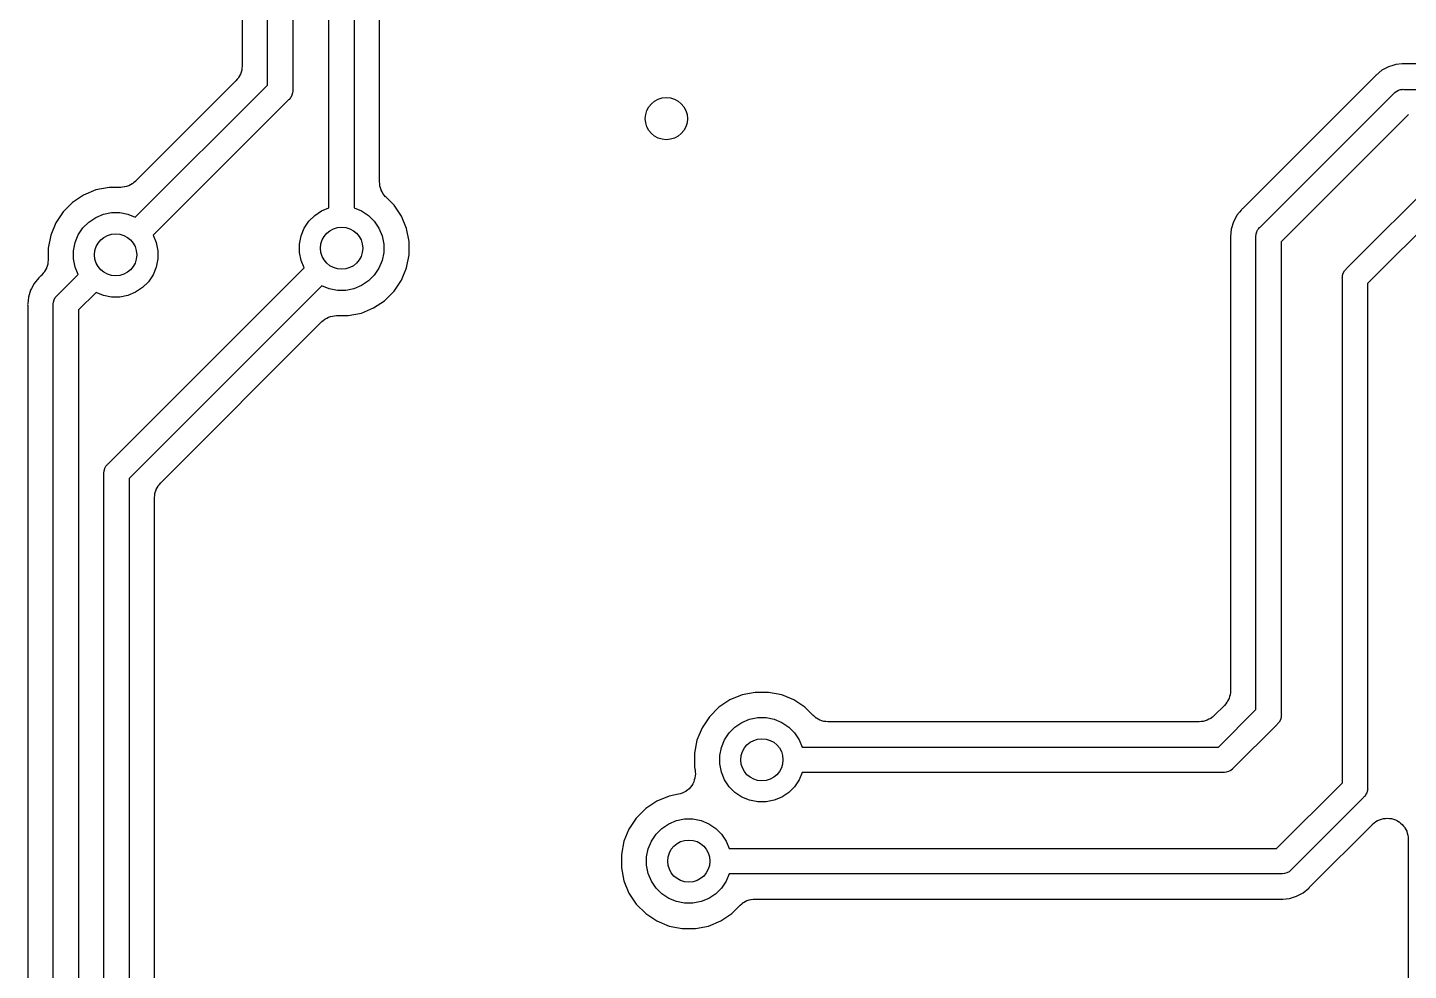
# Model space of a CAD drawing. Extents: x 98.9 to 141.5, y -118.8 to -76.2.
# Drawn here: x 114.75 to 123.07, y -113.13 to -107.45 of the extents above; entities that cross this region are included whole.
import ezdxf

# ---------------------------------------------------------------- set-up
doc = ezdxf.new("R2010")
doc.units = 0
doc.layers.add('BLACK', color=7, linetype='CONTINUOUS')

msp = doc.modelspace()

# ---------------------------------------------------------------- linework, layer by layer
at = {"layer": 'BLACK', "linetype": 'CONTINUOUS'}
for p, q in [((116.046, -104.627), (116.046, -107.683)), ((116.199, -107.798), (116.199, -104.614)), ((116.351, -104.642), (116.351, -107.826)), ((116.569, -108.537), (116.569, -104.834)), ((116.721, -104.862), (116.721, -108.537)), ((116.874, -108.381), (116.874, -104.977)), ((116.044, -107.709), (116.04, -107.72)), ((116.045, -107.696), (116.044, -107.708)), ((116.044, -107.708), (116.044, -107.708)), ((116.044, -107.708), (116.044, -107.709)), ((116.046, -107.684), (116.045, -107.696)), ((116.046, -107.683), (116.046, -107.683)), ((116.046, -107.683), (116.046, -107.683)), ((116.046, -107.683), (116.046, -107.683)), ((116.046, -107.683), (116.046, -107.684)), ((122.907, -107.709), (122.873, -107.738)), ((122.947, -107.688), (122.907, -107.709)), ((122.973, -107.68), (122.947, -107.688)), ((122.99, -107.675), (122.973, -107.68)), ((122.973, -107.68), (122.973, -107.68)), ((123.03, -107.671), (122.99, -107.675)), ((123.035, -107.67), (123.03, -107.671)), ((123.03, -107.671), (123.03, -107.671)), ((123.04, -107.671), (123.035, -107.67)), ((123.045, -107.671), (123.04, -107.671)), ((123.051, -107.671), (123.045, -107.671)), ((123.052, -107.671), (123.051, -107.671)), ((131.998, -107.671), (123.052, -107.671)), ((115.403, -108.594), (116.199, -107.798)), ((116.009, -107.773), (115.405, -108.376)), ((116.017, -107.763), (116.009, -107.773)), ((116.024, -107.754), (116.017, -107.763)), ((116.025, -107.754), (116.024, -107.754)), ((116.03, -107.743), (116.025, -107.753)), ((116.025, -107.753), (116.025, -107.754)), ((116.036, -107.733), (116.03, -107.743)), ((116.037, -107.732), (116.036, -107.732)), ((116.036, -107.732), (116.036, -107.733)), ((116.04, -107.72), (116.037, -107.732)), ((122.861, -107.751), (122.076, -108.536)), ((122.864, -107.747), (122.861, -107.751)), ((122.868, -107.743), (122.864, -107.747)), ((122.869, -107.741), (122.868, -107.743)), ((122.873, -107.738), (122.869, -107.741)), ((116.335, -107.877), (116.329, -107.884)), ((116.339, -107.873), (116.335, -107.877)), ((116.346, -107.859), (116.339, -107.873)), ((116.35, -107.845), (116.346, -107.859)), ((116.346, -107.859), (116.346, -107.859)), ((116.351, -107.834), (116.35, -107.845)), ((116.351, -107.826), (116.352, -107.83)), ((116.352, -107.83), (116.351, -107.834)), ((116.351, -107.834), (116.351, -107.834)), ((122.174, -108.653), (122.978, -107.849)), ((122.978, -107.849), (122.981, -107.846)), ((122.981, -107.846), (122.984, -107.843)), ((122.984, -107.843), (122.992, -107.836)), ((122.984, -107.843), (122.984, -107.843)), ((122.992, -107.836), (122.997, -107.834)), ((122.997, -107.834), (123.006, -107.829)), ((123.006, -107.829), (123.02, -107.825)), ((123.02, -107.825), (123.031, -107.824)), ((123.031, -107.824), (123.035, -107.823)), ((123.031, -107.824), (123.031, -107.824)), ((123.035, -107.823), (123.039, -107.824)), ((123.039, -107.824), (132.113, -107.824)), ((116.326, -107.887), (115.511, -108.702)), ((116.329, -107.884), (116.326, -107.887)), ((123.067, -107.976), (122.301, -108.742)), ((122.694, -108.903), (123.328, -108.269)), ((115.404, -108.378), (115.395, -108.385)), ((115.405, -108.377), (115.404, -108.378)), ((115.405, -108.376), (115.405, -108.377)), ((115.405, -108.377), (115.405, -108.377)), ((115.405, -108.377), (115.405, -108.377)), ((116.875, -108.393), (116.874, -108.381)), ((115.092, -108.46), (115.026, -108.504)), ((115.166, -108.429), (115.092, -108.46)), ((115.245, -108.414), (115.166, -108.429)), ((115.316, -108.414), (115.245, -108.414)), ((115.327, -108.412), (115.316, -108.414)), ((115.339, -108.411), (115.327, -108.412)), ((115.34, -108.411), (115.339, -108.411)), ((115.351, -108.408), (115.34, -108.411)), ((115.34, -108.411), (115.34, -108.411)), ((115.363, -108.405), (115.351, -108.408)), ((115.364, -108.404), (115.363, -108.404)), ((115.363, -108.404), (115.363, -108.405)), ((115.374, -108.399), (115.364, -108.404)), ((115.385, -108.393), (115.374, -108.399)), ((115.386, -108.392), (115.385, -108.393)), ((115.385, -108.393), (115.385, -108.393)), ((115.395, -108.385), (115.386, -108.392)), ((116.876, -108.405), (116.875, -108.393)), ((116.876, -108.406), (116.876, -108.405)), ((116.876, -108.405), (116.876, -108.405)), ((116.879, -108.417), (116.876, -108.406)), ((116.883, -108.428), (116.879, -108.417)), ((116.883, -108.429), (116.883, -108.428)), ((116.883, -108.43), (116.883, -108.429)), ((116.889, -108.44), (116.883, -108.43)), ((116.894, -108.45), (116.889, -108.44)), ((116.895, -108.451), (116.894, -108.45)), ((116.895, -108.452), (116.895, -108.451)), ((116.902, -108.461), (116.895, -108.452)), ((116.91, -108.47), (116.902, -108.461)), ((123.417, -108.396), (122.821, -108.992)), ((115.026, -108.504), (114.969, -108.561)), ((116.525, -108.555), (116.569, -108.537)), ((116.721, -108.537), (116.765, -108.555)), ((116.91, -108.471), (116.91, -108.47)), ((116.911, -108.471), (116.91, -108.471)), ((116.91, -108.471), (116.91, -108.471)), ((116.91, -108.471), (116.91, -108.471)), ((116.961, -108.521), (116.911, -108.471)), ((117.005, -108.587), (116.961, -108.521)), ((122.063, -108.548), (122.059, -108.551)), ((122.066, -108.544), (122.063, -108.548)), ((122.07, -108.541), (122.066, -108.544)), ((122.074, -108.537), (122.07, -108.541)), ((122.076, -108.536), (122.074, -108.537)), ((114.925, -108.627), (114.894, -108.701)), ((114.969, -108.561), (114.925, -108.627)), ((115.088, -108.658), (115.123, -108.623)), ((115.123, -108.623), (115.165, -108.595)), ((115.165, -108.595), (115.211, -108.576)), ((115.211, -108.576), (115.26, -108.566)), ((115.26, -108.566), (115.31, -108.566)), ((115.31, -108.566), (115.359, -108.576)), ((115.359, -108.576), (115.403, -108.594)), ((116.42, -108.66), (116.448, -108.618)), ((116.448, -108.618), (116.483, -108.583)), ((116.483, -108.583), (116.525, -108.555)), ((116.765, -108.555), (116.807, -108.583)), ((116.807, -108.583), (116.842, -108.618)), ((116.842, -108.618), (116.87, -108.66)), ((117.036, -108.661), (117.005, -108.587)), ((122.013, -108.622), (122, -108.665)), ((122.031, -108.587), (122.013, -108.622)), ((122.034, -108.582), (122.031, -108.587)), ((122.031, -108.587), (122.031, -108.587)), ((122.05, -108.563), (122.034, -108.582)), ((122.059, -108.552), (122.05, -108.563)), ((122.05, -108.563), (122.05, -108.563)), ((122.059, -108.551), (122.059, -108.552)), ((114.894, -108.701), (114.879, -108.78)), ((115.041, -108.746), (115.06, -108.7)), ((115.06, -108.7), (115.088, -108.658)), ((115.511, -108.702), (115.529, -108.746)), ((116.391, -108.755), (116.401, -108.706)), ((116.401, -108.706), (116.42, -108.66)), ((116.87, -108.66), (116.889, -108.706)), ((116.889, -108.706), (116.899, -108.755)), ((117.051, -108.74), (117.036, -108.661)), ((122, -108.665), (121.995, -108.71)), ((121.995, -108.71), (121.996, -108.715)), ((122.148, -108.71), (122.15, -108.695)), ((122.149, -108.714), (122.148, -108.71)), ((122.149, -111.558), (122.149, -108.714)), ((122.15, -108.695), (122.151, -108.693)), ((122.151, -108.693), (122.154, -108.681)), ((122.154, -108.681), (122.155, -108.679)), ((122.155, -108.679), (122.161, -108.667)), ((122.161, -108.667), (122.166, -108.662)), ((122.166, -108.662), (122.171, -108.656)), ((122.171, -108.656), (122.174, -108.653)), ((114.879, -108.78), (114.879, -108.851)), ((115.031, -108.795), (115.041, -108.746)), ((115.031, -108.845), (115.031, -108.795)), ((115.529, -108.746), (115.539, -108.795)), ((115.539, -108.795), (115.539, -108.845)), ((116.391, -108.805), (116.391, -108.755)), ((116.899, -108.755), (116.899, -108.805)), ((117.051, -108.82), (117.051, -108.74)), ((121.996, -108.715), (121.996, -108.717)), ((121.996, -108.717), (121.996, -108.722)), ((121.996, -108.722), (121.996, -108.727)), ((121.996, -108.727), (121.996, -111.443)), ((122.301, -108.742), (122.301, -111.586)), ((114.876, -108.877), (114.872, -108.888)), ((114.877, -108.864), (114.876, -108.876)), ((114.876, -108.876), (114.876, -108.876)), ((114.876, -108.876), (114.876, -108.877)), ((114.879, -108.852), (114.877, -108.864)), ((114.879, -108.851), (114.879, -108.851)), ((114.879, -108.851), (114.879, -108.851)), ((114.879, -108.851), (114.879, -108.851)), ((114.879, -108.851), (114.879, -108.852)), ((115.041, -108.894), (115.031, -108.845)), ((115.539, -108.845), (115.529, -108.894)), ((116.401, -108.854), (116.391, -108.805)), ((116.419, -108.898), (116.401, -108.854)), ((116.889, -108.854), (116.87, -108.9)), ((116.899, -108.805), (116.889, -108.854)), ((117.036, -108.899), (117.051, -108.82)), ((114.823, -108.958), (114.794, -108.992)), ((114.826, -108.954), (114.823, -108.958)), ((114.83, -108.951), (114.826, -108.954)), ((114.834, -108.947), (114.83, -108.951)), ((114.836, -108.946), (114.834, -108.947)), ((114.841, -108.94), (114.836, -108.946)), ((114.849, -108.931), (114.841, -108.94)), ((114.856, -108.922), (114.849, -108.931)), ((114.857, -108.922), (114.856, -108.922)), ((114.863, -108.911), (114.857, -108.921)), ((114.857, -108.921), (114.857, -108.922)), ((114.868, -108.901), (114.863, -108.911)), ((114.869, -108.9), (114.868, -108.901)), ((114.872, -108.888), (114.869, -108.899)), ((114.869, -108.899), (114.869, -108.9)), ((114.934, -109.063), (115.059, -108.938)), ((115.059, -108.938), (115.041, -108.894)), ((115.239, -110.079), (116.419, -108.898)), ((115.51, -108.94), (115.482, -108.982)), ((115.529, -108.894), (115.51, -108.94)), ((116.842, -108.942), (116.807, -108.977)), ((116.87, -108.9), (116.842, -108.942)), ((117.005, -108.973), (117.036, -108.899)), ((122.668, -108.96), (122.669, -108.954)), ((122.669, -108.964), (122.668, -108.96)), ((122.669, -108.954), (122.67, -108.945)), ((122.67, -108.945), (122.674, -108.931)), ((122.674, -108.931), (122.681, -108.917)), ((122.681, -108.917), (122.691, -108.906)), ((122.691, -108.906), (122.694, -108.903)), ((114.773, -109.032), (114.76, -109.075)), ((114.778, -109.023), (114.773, -109.032)), ((114.794, -108.992), (114.778, -109.023)), ((114.778, -109.023), (114.778, -109.023)), ((115.167, -109.046), (115.061, -109.152)), ((115.211, -109.064), (115.167, -109.046)), ((115.405, -109.045), (115.359, -109.064)), ((116.527, -109.006), (115.366, -110.167)), ((115.447, -109.017), (115.405, -109.045)), ((115.482, -108.982), (115.447, -109.017)), ((116.571, -109.024), (116.527, -109.006)), ((116.62, -109.034), (116.571, -109.024)), ((116.67, -109.034), (116.62, -109.034)), ((116.719, -109.024), (116.67, -109.034)), ((116.765, -109.005), (116.719, -109.024)), ((116.807, -108.977), (116.765, -109.005)), ((116.904, -109.096), (116.961, -109.039)), ((116.961, -109.039), (117.005, -108.973)), ((122.669, -111.998), (122.669, -108.964)), ((122.821, -108.992), (122.821, -112.026)), ((114.756, -109.115), (114.755, -109.12)), ((114.755, -109.12), (114.756, -109.125)), ((114.76, -109.075), (114.756, -109.115)), ((114.756, -109.115), (114.756, -109.115)), ((114.756, -109.125), (114.756, -109.127)), ((114.756, -109.127), (114.756, -109.132)), ((114.908, -109.12), (114.909, -109.115)), ((114.909, -109.124), (114.908, -109.12)), ((114.909, -109.115), (114.91, -109.105)), ((114.909, -114.381), (114.909, -109.124)), ((114.91, -109.105), (114.914, -109.091)), ((114.914, -109.091), (114.921, -109.077)), ((114.921, -109.077), (114.931, -109.066)), ((114.931, -109.066), (114.934, -109.063)), ((115.26, -109.074), (115.211, -109.064)), ((115.31, -109.074), (115.26, -109.074)), ((115.359, -109.064), (115.31, -109.074)), ((116.838, -109.14), (116.904, -109.096)), ((114.756, -109.132), (114.756, -109.137)), ((114.756, -109.137), (114.756, -114.368)), ((115.061, -109.152), (115.061, -115.136)), ((116.535, -109.215), (116.544, -109.208)), ((116.544, -109.208), (116.545, -109.207)), ((116.545, -109.207), (116.556, -109.201)), ((116.545, -109.207), (116.545, -109.207)), ((116.556, -109.201), (116.566, -109.196)), ((116.566, -109.196), (116.567, -109.196)), ((116.567, -109.195), (116.579, -109.192)), ((116.567, -109.196), (116.567, -109.195)), ((116.579, -109.192), (116.59, -109.189)), ((116.59, -109.189), (116.59, -109.189)), ((116.59, -109.189), (116.591, -109.189)), ((116.591, -109.189), (116.603, -109.188)), ((116.603, -109.188), (116.614, -109.186)), ((116.614, -109.186), (116.685, -109.186)), ((116.685, -109.186), (116.764, -109.171)), ((116.764, -109.171), (116.838, -109.14)), ((115.556, -110.193), (116.525, -109.224)), ((116.525, -109.223), (116.526, -109.222)), ((116.525, -109.224), (116.525, -109.223)), ((116.525, -109.223), (116.525, -109.223)), ((116.525, -109.223), (116.525, -109.223)), ((116.526, -109.222), (116.535, -109.215)), ((115.213, -110.135), (115.215, -110.121)), ((115.215, -110.12), (115.219, -110.106)), ((115.215, -110.121), (115.215, -110.12)), ((115.219, -110.105), (115.226, -110.093)), ((115.219, -110.106), (115.219, -110.105)), ((115.226, -110.093), (115.233, -110.084)), ((115.233, -110.084), (115.236, -110.081)), ((115.236, -110.081), (115.239, -110.079)), ((115.214, -110.139), (115.213, -110.135)), ((115.214, -114.601), (115.214, -110.139)), ((115.366, -110.167), (115.366, -114.573)), ((115.541, -110.211), (115.548, -110.202)), ((115.548, -110.202), (115.556, -110.193)), ((115.518, -110.281), (115.52, -110.269)), ((115.518, -110.282), (115.518, -110.281)), ((115.518, -114.458), (115.518, -110.282)), ((115.518, -110.282), (115.518, -110.282)), ((115.518, -110.282), (115.518, -110.282)), ((115.518, -110.282), (115.518, -110.282)), ((115.52, -110.269), (115.521, -110.257)), ((115.521, -110.256), (115.525, -110.245)), ((115.521, -110.257), (115.521, -110.256)), ((115.521, -110.257), (115.521, -110.257)), ((115.525, -110.245), (115.528, -110.234)), ((115.528, -110.233), (115.529, -110.232)), ((115.528, -110.234), (115.528, -110.233)), ((115.529, -110.232), (115.534, -110.222)), ((115.534, -110.222), (115.54, -110.212)), ((115.54, -110.212), (115.54, -110.211)), ((115.54, -110.211), (115.541, -110.211)), ((119.135, -111.454), (119.056, -111.469)), ((119.215, -111.454), (119.135, -111.454)), ((119.294, -111.469), (119.215, -111.454)), ((121.995, -111.456), (121.994, -111.468)), ((121.996, -111.444), (121.995, -111.456)), ((121.996, -111.443), (121.996, -111.443)), ((121.996, -111.443), (121.996, -111.443)), ((121.996, -111.443), (121.996, -111.443)), ((121.996, -111.443), (121.996, -111.444)), ((118.982, -111.5), (118.916, -111.544)), ((119.056, -111.469), (118.982, -111.5)), ((119.368, -111.5), (119.294, -111.469)), ((119.434, -111.544), (119.368, -111.5)), ((121.959, -111.533), (121.898, -111.594)), ((121.967, -111.523), (121.959, -111.533)), ((121.974, -111.514), (121.967, -111.523)), ((121.975, -111.514), (121.974, -111.514)), ((121.98, -111.503), (121.975, -111.513)), ((121.975, -111.513), (121.975, -111.514)), ((121.986, -111.493), (121.98, -111.503)), ((121.987, -111.492), (121.986, -111.492)), ((121.986, -111.492), (121.986, -111.493)), ((121.99, -111.48), (121.987, -111.492)), ((121.994, -111.469), (121.99, -111.48)), ((121.994, -111.468), (121.994, -111.468)), ((121.994, -111.468), (121.994, -111.469)), ((118.859, -111.601), (118.815, -111.667)), ((118.916, -111.544), (118.859, -111.601)), ((119.055, -111.635), (119.101, -111.616)), ((119.101, -111.616), (119.15, -111.606)), ((119.15, -111.606), (119.2, -111.606)), ((119.2, -111.606), (119.249, -111.616)), ((119.249, -111.616), (119.295, -111.635)), ((119.484, -111.594), (119.434, -111.544)), ((119.493, -111.602), (119.484, -111.594)), ((119.502, -111.609), (119.493, -111.602)), ((119.503, -111.61), (119.502, -111.609)), ((119.513, -111.615), (119.503, -111.61)), ((119.503, -111.61), (119.503, -111.61)), ((119.524, -111.621), (119.513, -111.615)), ((119.525, -111.622), (119.524, -111.621)), ((119.524, -111.621), (119.524, -111.621)), ((119.536, -111.625), (119.525, -111.622)), ((121.855, -111.622), (121.844, -111.626)), ((121.856, -111.622), (121.855, -111.622)), ((121.855, -111.622), (121.855, -111.622)), ((121.866, -111.616), (121.856, -111.622)), ((121.877, -111.611), (121.866, -111.616)), ((121.878, -111.61), (121.877, -111.61)), ((121.877, -111.61), (121.877, -111.611)), ((121.887, -111.603), (121.878, -111.61)), ((121.896, -111.595), (121.887, -111.603)), ((121.897, -111.595), (121.896, -111.595)), ((121.898, -111.594), (121.897, -111.594)), ((121.897, -111.594), (121.897, -111.595)), ((121.897, -111.595), (121.897, -111.595)), ((121.923, -111.784), (122.149, -111.558)), ((122.296, -111.619), (122.289, -111.633)), ((122.3, -111.605), (122.296, -111.619)), ((122.301, -111.594), (122.3, -111.605)), ((122.301, -111.586), (122.302, -111.59)), ((122.302, -111.59), (122.301, -111.594)), ((122.301, -111.594), (122.301, -111.594)), ((118.815, -111.667), (118.784, -111.741)), ((118.95, -111.74), (118.978, -111.698)), ((118.978, -111.698), (119.013, -111.663)), ((119.013, -111.663), (119.055, -111.635)), ((119.295, -111.635), (119.337, -111.663)), ((119.337, -111.663), (119.372, -111.698)), ((119.372, -111.698), (119.4, -111.74)), ((119.547, -111.629), (119.536, -111.625)), ((119.548, -111.629), (119.547, -111.629)), ((119.549, -111.629), (119.548, -111.629)), ((119.56, -111.63), (119.549, -111.629)), ((119.572, -111.631), (119.56, -111.63)), ((119.573, -111.631), (119.572, -111.631)), ((119.574, -111.631), (119.573, -111.631)), ((119.573, -111.631), (119.573, -111.631)), ((119.573, -111.631), (119.573, -111.631)), ((121.808, -111.631), (119.574, -111.631)), ((121.819, -111.63), (121.808, -111.631)), ((121.831, -111.629), (121.819, -111.63)), ((121.832, -111.629), (121.831, -111.629)), ((121.844, -111.626), (121.832, -111.629)), ((121.832, -111.629), (121.832, -111.629)), ((122.276, -111.647), (122.012, -111.911)), ((122.279, -111.644), (122.276, -111.647)), ((122.289, -111.633), (122.279, -111.644)), ((118.784, -111.741), (118.769, -111.82)), ((118.921, -111.835), (118.931, -111.786)), ((118.931, -111.786), (118.95, -111.74)), ((119.4, -111.74), (119.418, -111.784)), ((119.418, -111.784), (121.923, -111.784)), ((118.769, -111.82), (118.769, -111.9)), ((118.921, -111.885), (118.921, -111.835)), ((118.769, -111.9), (118.772, -111.919)), ((118.772, -111.919), (118.772, -111.92)), ((118.772, -111.92), (118.772, -111.92)), ((118.772, -111.92), (118.772, -111.92)), ((118.772, -111.92), (118.773, -111.92)), ((118.773, -111.92), (118.774, -111.932)), ((118.775, -111.945), (118.773, -111.957)), ((118.774, -111.932), (118.775, -111.944)), ((118.775, -111.944), (118.775, -111.945)), ((118.775, -111.945), (118.775, -111.945)), ((118.931, -111.934), (118.921, -111.885)), ((118.95, -111.98), (118.931, -111.934)), ((119.418, -111.936), (119.4, -111.98)), ((121.951, -111.936), (119.418, -111.936)), ((121.955, -111.937), (121.951, -111.936)), ((121.959, -111.936), (121.955, -111.937)), ((121.97, -111.935), (121.959, -111.936)), ((121.959, -111.936), (121.959, -111.936)), ((121.984, -111.931), (121.97, -111.935)), ((121.998, -111.924), (121.984, -111.931)), ((122.009, -111.914), (121.998, -111.924)), ((122.012, -111.911), (122.009, -111.914)), ((118.737, -112.034), (118.727, -112.042)), ((118.745, -112.024), (118.737, -112.034)), ((118.737, -112.034), (118.737, -112.034)), ((118.737, -112.034), (118.737, -112.034)), ((118.753, -112.015), (118.745, -112.024)), ((118.759, -112.004), (118.753, -112.014)), ((118.753, -112.014), (118.753, -112.015)), ((118.753, -112.015), (118.753, -112.015)), ((118.765, -111.993), (118.759, -112.004)), ((118.768, -111.981), (118.765, -111.993)), ((118.765, -111.993), (118.765, -111.993)), ((118.765, -111.993), (118.765, -111.993)), ((118.772, -111.97), (118.768, -111.981)), ((118.773, -111.957), (118.772, -111.969)), ((118.772, -111.969), (118.772, -111.969)), ((118.772, -111.969), (118.772, -111.97)), ((118.978, -112.022), (118.95, -111.98)), ((119.013, -112.057), (118.978, -112.022)), ((119.372, -112.022), (119.337, -112.057)), ((119.4, -111.98), (119.372, -112.022)), ((122.273, -112.394), (122.669, -111.998)), ((122.821, -112.034), (122.82, -112.045)), ((122.821, -112.026), (122.822, -112.03)), ((122.822, -112.03), (122.821, -112.034)), ((122.821, -112.034), (122.821, -112.034)), ((118.542, -112.11), (118.476, -112.154)), ((118.616, -112.079), (118.542, -112.11)), ((118.673, -112.068), (118.616, -112.079)), ((118.684, -112.065), (118.673, -112.068)), ((118.695, -112.061), (118.684, -112.065)), ((118.696, -112.061), (118.695, -112.061)), ((118.707, -112.055), (118.696, -112.061)), ((118.696, -112.061), (118.696, -112.061)), ((118.717, -112.05), (118.707, -112.055)), ((118.718, -112.049), (118.717, -112.05)), ((118.727, -112.042), (118.718, -112.049)), ((118.718, -112.049), (118.718, -112.049)), ((119.055, -112.085), (119.013, -112.057)), ((119.101, -112.104), (119.055, -112.085)), ((119.15, -112.114), (119.101, -112.104)), ((119.2, -112.114), (119.15, -112.114)), ((119.249, -112.104), (119.2, -112.114)), ((119.295, -112.085), (119.249, -112.104)), ((119.337, -112.057), (119.295, -112.085)), ((122.796, -112.087), (122.362, -112.521)), ((122.799, -112.084), (122.796, -112.087)), ((122.802, -112.081), (122.799, -112.084)), ((122.809, -112.073), (122.802, -112.081)), ((122.811, -112.068), (122.809, -112.073)), ((122.816, -112.059), (122.811, -112.068)), ((122.82, -112.045), (122.816, -112.059)), ((118.476, -112.154), (118.419, -112.211)), ((118.375, -112.277), (118.344, -112.351)), ((118.419, -112.211), (118.375, -112.277)), ((118.538, -112.308), (118.573, -112.273)), ((118.573, -112.273), (118.615, -112.245)), ((118.615, -112.245), (118.661, -112.226)), ((118.661, -112.226), (118.71, -112.216)), ((118.71, -112.216), (118.76, -112.216)), ((118.76, -112.216), (118.809, -112.226)), ((118.809, -112.226), (118.855, -112.245)), ((118.855, -112.245), (118.897, -112.273)), ((118.897, -112.273), (118.932, -112.308)), ((122.479, -112.619), (122.85, -112.249)), ((122.85, -112.249), (122.851, -112.248)), ((122.851, -112.247), (122.86, -112.24)), ((122.851, -112.248), (122.851, -112.247)), ((122.851, -112.248), (122.851, -112.248)), ((122.851, -112.248), (122.851, -112.248)), ((122.86, -112.24), (122.87, -112.232)), ((122.87, -112.232), (122.881, -112.226)), ((122.87, -112.232), (122.87, -112.232)), ((122.87, -112.232), (122.87, -112.232)), ((122.881, -112.226), (122.892, -112.221)), ((122.892, -112.221), (122.904, -112.217)), ((122.892, -112.221), (122.892, -112.221)), ((122.892, -112.221), (122.892, -112.221)), ((122.904, -112.217), (122.916, -112.214)), ((122.916, -112.214), (122.928, -112.213)), ((122.916, -112.214), (122.916, -112.214)), ((122.916, -112.214), (122.916, -112.214)), ((122.928, -112.213), (122.94, -112.211)), ((122.94, -112.211), (122.941, -112.212)), ((122.941, -112.212), (122.941, -112.212)), ((122.941, -112.212), (122.953, -112.213)), ((122.953, -112.213), (122.965, -112.214)), ((122.965, -112.214), (122.965, -112.214)), ((122.965, -112.214), (122.965, -112.214)), ((122.965, -112.214), (122.977, -112.218)), ((122.977, -112.218), (122.989, -112.221)), ((122.989, -112.221), (122.989, -112.222)), ((122.989, -112.222), (122.989, -112.222)), ((122.989, -112.222), (123, -112.227)), ((123, -112.227), (123.01, -112.233)), ((123.01, -112.233), (123.011, -112.233)), ((123.011, -112.233), (123.011, -112.233)), ((123.011, -112.233), (123.02, -112.241)), ((123.02, -112.241), (123.03, -112.249)), ((123.03, -112.249), (123.03, -112.249)), ((123.03, -112.249), (123.03, -112.249)), ((123.03, -112.249), (123.038, -112.259)), ((123.038, -112.259), (123.045, -112.268)), ((123.045, -112.268), (123.045, -112.268)), ((123.045, -112.268), (123.045, -112.269)), ((123.045, -112.269), (123.051, -112.279)), ((123.051, -112.279), (123.057, -112.29)), ((118.344, -112.351), (118.329, -112.43)), ((118.491, -112.396), (118.51, -112.35)), ((118.51, -112.35), (118.538, -112.308)), ((118.932, -112.308), (118.96, -112.35)), ((118.96, -112.35), (118.978, -112.394)), ((123.057, -112.29), (123.057, -112.29)), ((123.057, -112.29), (123.057, -112.291)), ((123.057, -112.291), (123.06, -112.302)), ((123.06, -112.302), (123.064, -112.314)), ((123.064, -112.314), (123.064, -112.314)), ((123.064, -112.314), (123.064, -112.314)), ((123.064, -112.314), (123.065, -112.326)), ((123.065, -112.326), (123.066, -112.338)), ((123.066, -112.338), (123.066, -113.803)), ((118.329, -112.43), (118.329, -112.51)), ((118.481, -112.445), (118.491, -112.396)), ((118.481, -112.495), (118.481, -112.445)), ((118.978, -112.394), (122.273, -112.394)), ((118.329, -112.51), (118.344, -112.589)), ((118.491, -112.544), (118.481, -112.495)), ((122.348, -112.534), (122.334, -112.541)), ((122.359, -112.524), (122.348, -112.534)), ((122.362, -112.521), (122.359, -112.524)), ((118.344, -112.589), (118.375, -112.663)), ((118.51, -112.59), (118.491, -112.544)), ((118.538, -112.632), (118.51, -112.59)), ((118.96, -112.59), (118.932, -112.632)), ((118.978, -112.546), (118.96, -112.59)), ((122.301, -112.546), (118.978, -112.546)), ((122.305, -112.547), (122.301, -112.546)), ((122.309, -112.546), (122.305, -112.547)), ((122.32, -112.545), (122.309, -112.546)), ((122.309, -112.546), (122.309, -112.546)), ((122.334, -112.541), (122.32, -112.545)), ((122.476, -112.623), (122.479, -112.619)), ((118.375, -112.663), (118.419, -112.729)), ((118.573, -112.667), (118.538, -112.632)), ((118.615, -112.695), (118.573, -112.667)), ((118.661, -112.714), (118.615, -112.695)), ((118.855, -112.695), (118.809, -112.714)), ((118.897, -112.667), (118.855, -112.695)), ((118.932, -112.632), (118.897, -112.667)), ((119.098, -112.704), (119.109, -112.701)), ((119.109, -112.701), (119.11, -112.701)), ((119.11, -112.701), (119.122, -112.7)), ((119.11, -112.701), (119.11, -112.701)), ((119.122, -112.7), (119.134, -112.699)), ((119.134, -112.699), (122.288, -112.699)), ((122.288, -112.699), (122.289, -112.699)), ((122.289, -112.699), (122.295, -112.699)), ((122.295, -112.699), (122.3, -112.699)), ((122.3, -112.699), (122.305, -112.7)), ((122.305, -112.7), (122.31, -112.699)), ((122.31, -112.699), (122.35, -112.695)), ((122.31, -112.699), (122.31, -112.699)), ((122.35, -112.695), (122.393, -112.682)), ((122.393, -112.682), (122.433, -112.661)), ((122.433, -112.661), (122.467, -112.632)), ((122.467, -112.632), (122.471, -112.629)), ((122.471, -112.629), (122.472, -112.627)), ((122.472, -112.627), (122.476, -112.623)), ((118.419, -112.729), (118.476, -112.786)), ((118.476, -112.786), (118.542, -112.83)), ((118.71, -112.724), (118.661, -112.714)), ((118.76, -112.724), (118.71, -112.724)), ((118.809, -112.714), (118.76, -112.724)), ((118.928, -112.83), (118.994, -112.786)), ((118.994, -112.786), (119.044, -112.736)), ((119.044, -112.736), (119.044, -112.735)), ((119.044, -112.735), (119.044, -112.735)), ((119.044, -112.735), (119.045, -112.735)), ((119.044, -112.736), (119.044, -112.736)), ((119.045, -112.735), (119.054, -112.727)), ((119.054, -112.727), (119.063, -112.72)), ((119.063, -112.72), (119.064, -112.72)), ((119.064, -112.72), (119.065, -112.719)), ((119.065, -112.719), (119.075, -112.714)), ((119.075, -112.714), (119.085, -112.708)), ((119.085, -112.708), (119.086, -112.708)), ((119.086, -112.708), (119.087, -112.708)), ((119.087, -112.708), (119.098, -112.704)), ((118.542, -112.83), (118.616, -112.861)), ((118.616, -112.861), (118.695, -112.876)), ((118.775, -112.876), (118.854, -112.861)), ((118.854, -112.861), (118.928, -112.83)), ((118.695, -112.876), (118.775, -112.876))]:
    msp.add_line(p, q, dxfattribs=at)
at = {"layer": 'BLACK'}
for centre in [(118.6, -108), (115.285, -108.82), (116.645, -108.78), (119.175, -111.86), (118.735, -112.47)]:
    msp.add_circle(centre, 0.127, dxfattribs=at)

doc.saveas('drawing.dxf')
